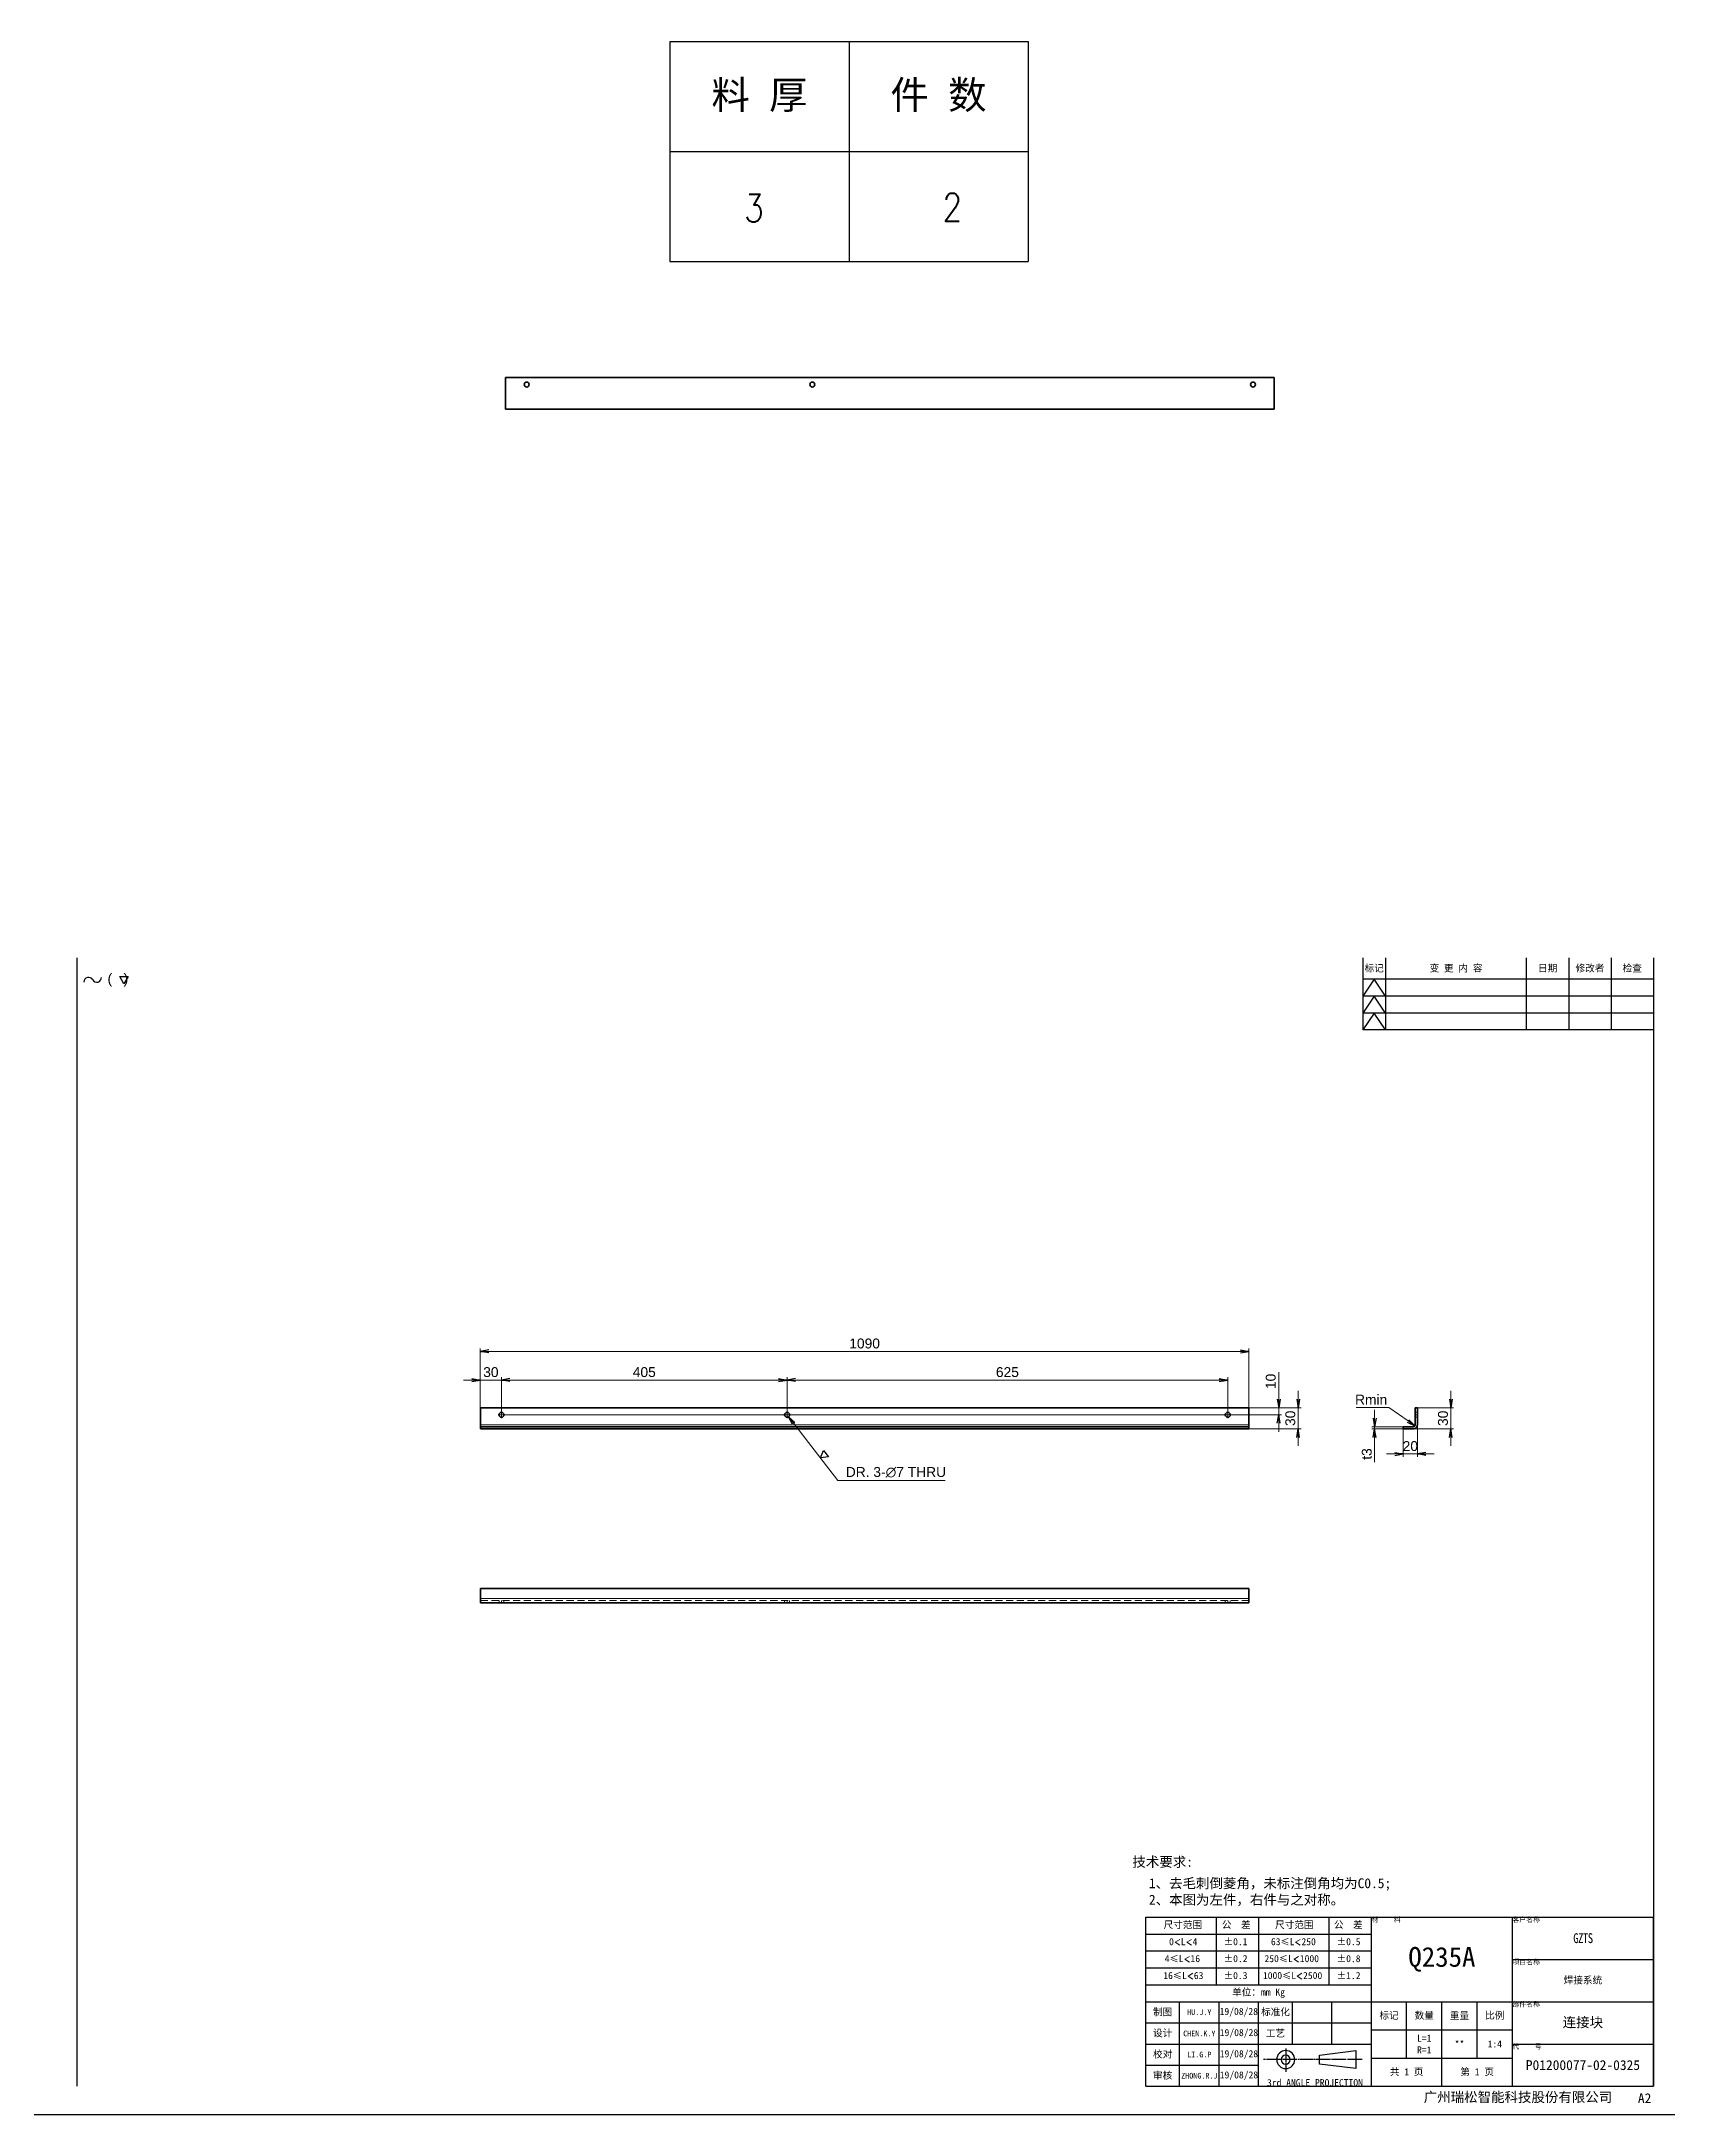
# Model space of a CAD drawing. Header units: millimetres. Extents: x -1727 to 307751, y -105919 to 6637.
# Drawn here: x 34443 to 36749, y 2062 to 5001 of the extents above; entities that cross this region are included whole.
import ezdxf
from ezdxf.enums import TextEntityAlignment as Align

# ---------------------------------------------------------------- set-up
doc = ezdxf.new("R2010")
doc.units = ezdxf.units.MM
doc.linetypes.add('CENTER-HOKUTO', pattern=[23, 20, -1, 1, -1])
doc.linetypes.add('HIDDEN-HOKUTO', pattern=[3.8, 2.5, -1.3])
for name, color, linetype in [('AM_7', 2, 'CENTER-HOKUTO'), ('AM_HID', 1, 'HIDDEN-HOKUTO'), ('AM_VIS', 7, 'Continuous'), ('TITLE_FRAME', 7, 'Continuous'), ('WORD_DIM', 253, 'Continuous')]:
    doc.layers.add(name, color=color, linetype=linetype)
doc.layers.add('SOLID LINE', color=7, linetype='Continuous', lineweight=30)
doc.styles.add('DIM', font='txt.shx', dxfattribs={"width": 0.8, "bigfont": 'bigfont.shx'})
doc.styles.get("Standard").update_dxf_attribs({"font": 'arial.ttf'})
doc.dimstyles.new('STANDARD 1-4', dxfattribs={"dimscale": 4, "dimtxt": 3.5, "dimasz": 3, "dimexe": 1, "dimexo": 0, "dimgap": 1, "dimtad": 3, "dimdsep": 46, "dimtxsty": 'Standard', "dimblk1": 'OPEN', "dimblk2": 'OPEN', "dimsah": 1, "dimcen": 0, "dimclrd": 256, "dimclre": 256, "dimclrt": 3, "dimazin": 2, "dimtfac": 1, "dimtmove": 0, "dimatfit": 3, "dimldrblk": 'OPEN', "dimfxl": 0, "dimtolj": 1, "dimtzin": 0, "dimlwd": 13, "dimlwe": 13, "dimarcsym": 0})
doc.dimstyles.new('STANDARD 1-4$3', dxfattribs={"dimscale": 4, "dimtxt": 3.5, "dimasz": 3, "dimexe": 1, "dimexo": 0, "dimgap": 1, "dimtad": 3, "dimtoh": 1, "dimdsep": 46, "dimtxsty": 'Standard', "dimblk1": 'OPEN', "dimblk2": 'OPEN', "dimsah": 1, "dimcen": 0, "dimclrd": 256, "dimclre": 256, "dimclrt": 3, "dimazin": 2, "dimtfac": 1, "dimtmove": 0, "dimatfit": 3, "dimldrblk": 'OPEN', "dimfxl": 0, "dimtolj": 1, "dimtzin": 0, "dimlwd": 13, "dimlwe": 13, "dimarcsym": 0})
doc.dimstyles.new('STANDARD 1-4$4', dxfattribs={"dimscale": 4, "dimtxt": 3.5, "dimasz": 3, "dimexe": 1, "dimexo": 0, "dimgap": 1, "dimtad": 3, "dimtoh": 1, "dimdsep": 46, "dimtxsty": 'Standard', "dimblk1": 'OPEN', "dimblk2": 'OPEN', "dimsah": 1, "dimcen": 0, "dimclrd": 256, "dimclre": 256, "dimclrt": 3, "dimazin": 2, "dimtfac": 1, "dimtmove": 0, "dimatfit": 3, "dimldrblk": 'OPEN', "dimfxl": 0, "dimtolj": 1, "dimtzin": 0, "dimlwd": 13, "dimlwe": 13, "dimarcsym": 0})

# ---------------------------------------------------------------- blocks, each defined once
blk = doc.blocks.new('_OPEN')
at = {"color": 0}
for p, q in [((-1, 0.17), (0, 0)), ((-1, -0.17), (0, 0)), ((0, 0), (-1, 0))]:
    blk.add_line(p, q, dxfattribs=at)
blk = doc.blocks.new('*D224')
at = {"layer": 'DEFPOINTS', "color": 0, "linetype": 'Continuous', "ltscale": 5, "transparency": 16777216}
for p in [(36155.2, 3143.9), (35065.2, 3064), (36155.2, 3052)]:
    blk.add_point(p, dxfattribs=at)
at = {"layer": 'WORD_DIM', "linetype": 'Continuous', "lineweight": 13, "ltscale": 5, "transparency": 16777216}
for p, q in [((35065.2, 3064), (35065.2, 3147.9)), ((36155.2, 3052), (36155.2, 3147.9)), ((35077.2, 3143.9), (36143.2, 3143.9))]:
    blk.add_line(p, q, dxfattribs=at)
at = {"layer": 'WORD_DIM', "linetype": 'Continuous', "lineweight": 13, "ltscale": 5, "transparency": 16777216, "xscale": 12, "yscale": 12, "zscale": 12, "rotation": 180}
blk.add_blockref('_OPEN', (35065.2, 3143.9), dxfattribs=at)
at = {"layer": 'WORD_DIM', "linetype": 'Continuous', "lineweight": 13, "ltscale": 5, "transparency": 16777216, "xscale": 12, "yscale": 12, "zscale": 12}
blk.add_blockref('_OPEN', (36155.2, 3143.9), dxfattribs=at)
at = {"layer": 'WORD_DIM', "color": 3, "linetype": 'Continuous', "ltscale": 5, "transparency": 16777216, "insert": (35610.2, 3155), "char_height": 14, "attachment_point": 5}
blk.add_mtext('\\A1;1090', dxfattribs=at)
blk = doc.blocks.new('*D225')
at = {"layer": 'DEFPOINTS', "color": 0, "linetype": 'Continuous', "ltscale": 5, "transparency": 16777216}
for p in [(35065.2, 3103.3), (35065.2, 3058.1), (35095.2, 3054)]:
    blk.add_point(p, dxfattribs=at)
at = {"layer": 'WORD_DIM', "linetype": 'Continuous', "lineweight": 13, "ltscale": 5, "transparency": 16777216}
for p, q in [((35053.2, 3103.3), (35041.2, 3103.3)), ((35065.2, 3058.1), (35065.2, 3107.3)), ((35095.2, 3103.3), (35065.2, 3103.3)), ((35095.2, 3054), (35095.2, 3107.3)), ((35107.2, 3103.3), (35119.2, 3103.3))]:
    blk.add_line(p, q, dxfattribs=at)
at = {"layer": 'WORD_DIM', "linetype": 'Continuous', "lineweight": 13, "ltscale": 5, "transparency": 16777216, "xscale": 12, "yscale": 12, "zscale": 12}
blk.add_blockref('_OPEN', (35065.2, 3103.3), dxfattribs=at)
at = {"layer": 'WORD_DIM', "linetype": 'Continuous', "lineweight": 13, "ltscale": 5, "transparency": 16777216, "xscale": 12, "yscale": 12, "zscale": 12, "rotation": 180}
blk.add_blockref('_OPEN', (35095.2, 3103.3), dxfattribs=at)
at = {"layer": 'WORD_DIM', "color": 3, "linetype": 'Continuous', "ltscale": 5, "transparency": 16777216, "insert": (35080.2, 3114.4), "char_height": 14, "attachment_point": 5}
blk.add_mtext('\\A1;30', dxfattribs=at)
blk = doc.blocks.new('*D226')
at = {"layer": 'DEFPOINTS', "color": 0, "linetype": 'Continuous', "ltscale": 5, "transparency": 16777216}
for p in [(35500.2, 3103.3), (35095.2, 3054), (35500.2, 3054)]:
    blk.add_point(p, dxfattribs=at)
at = {"layer": 'WORD_DIM', "linetype": 'Continuous', "lineweight": 13, "ltscale": 5, "transparency": 16777216}
for p, q in [((35095.2, 3054), (35095.2, 3107.3)), ((35107.2, 3103.3), (35488.2, 3103.3)), ((35500.2, 3054), (35500.2, 3107.3))]:
    blk.add_line(p, q, dxfattribs=at)
at = {"layer": 'WORD_DIM', "linetype": 'Continuous', "lineweight": 13, "ltscale": 5, "transparency": 16777216, "xscale": 12, "yscale": 12, "zscale": 12, "rotation": 180}
blk.add_blockref('_OPEN', (35095.2, 3103.3), dxfattribs=at)
at = {"layer": 'WORD_DIM', "linetype": 'Continuous', "lineweight": 13, "ltscale": 5, "transparency": 16777216, "xscale": 12, "yscale": 12, "zscale": 12}
blk.add_blockref('_OPEN', (35500.2, 3103.3), dxfattribs=at)
at = {"layer": 'WORD_DIM', "color": 3, "linetype": 'Continuous', "ltscale": 5, "transparency": 16777216, "insert": (35297.7, 3114.4), "char_height": 14, "attachment_point": 5}
blk.add_mtext('\\A1;405', dxfattribs=at)
blk = doc.blocks.new('*D227')
at = {"layer": 'DEFPOINTS', "color": 0, "linetype": 'Continuous', "ltscale": 5, "transparency": 16777216}
for p in [(36125.2, 3103.3), (35500.2, 3054), (36125.2, 3054)]:
    blk.add_point(p, dxfattribs=at)
at = {"layer": 'WORD_DIM', "linetype": 'Continuous', "lineweight": 13, "ltscale": 5, "transparency": 16777216}
for p, q in [((35500.2, 3054), (35500.2, 3107.3)), ((35512.2, 3103.3), (36113.2, 3103.3)), ((36125.2, 3054), (36125.2, 3107.3))]:
    blk.add_line(p, q, dxfattribs=at)
at = {"layer": 'WORD_DIM', "linetype": 'Continuous', "lineweight": 13, "ltscale": 5, "transparency": 16777216, "xscale": 12, "yscale": 12, "zscale": 12, "rotation": 180}
blk.add_blockref('_OPEN', (35500.2, 3103.3), dxfattribs=at)
at = {"layer": 'WORD_DIM', "linetype": 'Continuous', "lineweight": 13, "ltscale": 5, "transparency": 16777216, "xscale": 12, "yscale": 12, "zscale": 12}
blk.add_blockref('_OPEN', (36125.2, 3103.3), dxfattribs=at)
at = {"layer": 'WORD_DIM', "color": 3, "linetype": 'Continuous', "ltscale": 5, "transparency": 16777216, "insert": (35812.7, 3114.4), "char_height": 14, "attachment_point": 5}
blk.add_mtext('\\A1;625', dxfattribs=at)
blk = doc.blocks.new('*D228')
at = {"layer": 'DEFPOINTS', "color": 0, "linetype": 'Continuous', "ltscale": 5, "transparency": 16777216}
for p in [(36155.2, 3064), (36225.1, 3064), (36155.2, 3034)]:
    blk.add_point(p, dxfattribs=at)
at = {"layer": 'WORD_DIM', "linetype": 'Continuous', "lineweight": 13, "ltscale": 5, "transparency": 16777216}
for p, q in [((36225.1, 3076), (36225.1, 3088)), ((36155.2, 3064), (36229.1, 3064)), ((36225.1, 3034), (36225.1, 3064)), ((36155.2, 3034), (36229.1, 3034)), ((36225.1, 3022), (36225.1, 3010))]:
    blk.add_line(p, q, dxfattribs=at)
at = {"layer": 'WORD_DIM', "linetype": 'Continuous', "lineweight": 13, "ltscale": 5, "transparency": 16777216, "xscale": 12, "yscale": 12, "zscale": 12}
for p, rotation in [((36225.1, 3064), 270), ((36225.1, 3034), 90)]:
    blk.add_blockref('_OPEN', p, dxfattribs=dict(at, rotation=rotation))
at = {"layer": 'WORD_DIM', "color": 3, "linetype": 'Continuous', "ltscale": 5, "transparency": 16777216, "insert": (36213.9, 3049), "char_height": 14, "attachment_point": 5, "rotation": 90}
blk.add_mtext('\\A1;30', dxfattribs=at)
blk = doc.blocks.new('*D229')
at = {"layer": 'DEFPOINTS', "color": 0, "linetype": 'Continuous', "ltscale": 5, "transparency": 16777216}
for p in [(36155.2, 3064), (36197.4, 3064), (35095.2, 3054)]:
    blk.add_point(p, dxfattribs=at)
at = {"layer": 'WORD_DIM', "linetype": 'Continuous', "lineweight": 13, "ltscale": 5, "transparency": 16777216}
for p, q in [((36197.4, 3076), (36197.4, 3114.6)), ((36155.2, 3064), (36201.4, 3064)), ((36197.4, 3054), (36197.4, 3064)), ((35095.2, 3054), (36201.4, 3054)), ((36197.4, 3042), (36197.4, 3030))]:
    blk.add_line(p, q, dxfattribs=at)
at = {"layer": 'WORD_DIM', "linetype": 'Continuous', "lineweight": 13, "ltscale": 5, "transparency": 16777216, "xscale": 12, "yscale": 12, "zscale": 12}
for p, rotation in [((36197.4, 3064), 270), ((36197.4, 3054), 90)]:
    blk.add_blockref('_OPEN', p, dxfattribs=dict(at, rotation=rotation))
at = {"layer": 'WORD_DIM', "color": 3, "linetype": 'Continuous', "ltscale": 5, "transparency": 16777216, "insert": (36186.2, 3101.3), "char_height": 14, "attachment_point": 5, "rotation": 90}
blk.add_mtext('\\A1;10', dxfattribs=at)
blk = doc.blocks.new('*D230')
at = {"layer": 'DEFPOINTS', "color": 0, "linetype": 'Continuous', "ltscale": 5, "transparency": 16777216}
for p in [(36374.1, 3034), (36394.1, 3043.2), (36394.1, 2998.4)]:
    blk.add_point(p, dxfattribs=at)
at = {"layer": 'WORD_DIM', "linetype": 'Continuous', "lineweight": 13, "ltscale": 5, "transparency": 16777216}
for p, q in [((36374.1, 3034), (36374.1, 2994.4)), ((36394.1, 3043.2), (36394.1, 2994.4)), ((36362.1, 2998.4), (36350.1, 2998.4)), ((36374.1, 2998.4), (36394.1, 2998.4)), ((36406.1, 2998.4), (36418.1, 2998.4))]:
    blk.add_line(p, q, dxfattribs=at)
at = {"layer": 'WORD_DIM', "linetype": 'Continuous', "lineweight": 13, "ltscale": 5, "transparency": 16777216, "xscale": 12, "yscale": 12, "zscale": 12}
blk.add_blockref('_OPEN', (36374.1, 2998.4), dxfattribs=at)
at = {"layer": 'WORD_DIM', "linetype": 'Continuous', "lineweight": 13, "ltscale": 5, "transparency": 16777216, "xscale": 12, "yscale": 12, "zscale": 12, "rotation": 180}
blk.add_blockref('_OPEN', (36394.1, 2998.4), dxfattribs=at)
at = {"layer": 'WORD_DIM', "color": 3, "linetype": 'Continuous', "ltscale": 5, "transparency": 16777216, "insert": (36384.1, 3009.5), "char_height": 14, "attachment_point": 5}
blk.add_mtext('\\A1;20', dxfattribs=at)
blk = doc.blocks.new('*D231')
at = {"layer": 'DEFPOINTS', "color": 0, "linetype": 'Continuous', "ltscale": 5, "transparency": 16777216}
for p in [(36394.1, 3064), (36441.5, 3064), (36385, 3034)]:
    blk.add_point(p, dxfattribs=at)
at = {"layer": 'WORD_DIM', "linetype": 'Continuous', "lineweight": 13, "ltscale": 5, "transparency": 16777216}
for p, q in [((36441.5, 3076), (36441.5, 3088)), ((36394.1, 3064), (36445.5, 3064)), ((36441.5, 3034), (36441.5, 3064)), ((36385, 3034), (36445.5, 3034)), ((36441.5, 3022), (36441.5, 3010))]:
    blk.add_line(p, q, dxfattribs=at)
at = {"layer": 'WORD_DIM', "linetype": 'Continuous', "lineweight": 13, "ltscale": 5, "transparency": 16777216, "xscale": 12, "yscale": 12, "zscale": 12}
for p, rotation in [((36441.5, 3064), 270), ((36441.5, 3034), 90)]:
    blk.add_blockref('_OPEN', p, dxfattribs=dict(at, rotation=rotation))
at = {"layer": 'WORD_DIM', "color": 3, "linetype": 'Continuous', "ltscale": 5, "transparency": 16777216, "insert": (36430.4, 3049), "char_height": 14, "attachment_point": 5, "rotation": 90}
blk.add_mtext('\\A1;30', dxfattribs=at)
blk = doc.blocks.new('*D232')
at = {"layer": 'DEFPOINTS', "color": 0, "linetype": 'Continuous', "ltscale": 5, "transparency": 16777216}
for p in [(36388.1, 3040), (36390.6, 3038.2)]:
    blk.add_point(p, dxfattribs=at)
at = {"layer": 'WORD_DIM', "linetype": 'ByBlock', "lineweight": 13, "ltscale": 5, "transparency": 16777216}
for p, q in [((36307.1, 3064.5), (36353.8, 3064.5)), ((36353.8, 3064.5), (36380.8, 3045.2))]:
    blk.add_line(p, q, dxfattribs=at)
at = {"layer": 'WORD_DIM', "linetype": 'Continuous', "lineweight": 13, "ltscale": 5, "transparency": 16777216, "xscale": 12, "yscale": 12, "zscale": 12, "rotation": 324.44030565192}
blk.add_blockref('_OPEN', (36390.6, 3038.2), dxfattribs=at)
at = {"layer": 'WORD_DIM', "color": 3, "linetype": 'Continuous', "ltscale": 5, "transparency": 16777216, "insert": (36328.5, 3075.5), "char_height": 14, "attachment_point": 5}
blk.add_mtext('\\A1;Rmin', dxfattribs=at)
blk = doc.blocks.new('*D233')
at = {"layer": 'DEFPOINTS', "color": 0, "linetype": 'Continuous', "ltscale": 5, "transparency": 16777216}
for p in [(36333.5, 3034), (36374.1, 3037), (36374.1, 3034)]:
    blk.add_point(p, dxfattribs=at)
at = {"layer": 'WORD_DIM', "linetype": 'Continuous', "lineweight": 13, "ltscale": 5, "transparency": 16777216}
for p, q in [((36333.5, 3049), (36333.5, 3061)), ((36374.1, 3037), (36329.5, 3037)), ((36374.1, 3034), (36329.5, 3034)), ((36333.5, 3037), (36333.5, 3034)), ((36333.5, 3022), (36333.5, 2986.9))]:
    blk.add_line(p, q, dxfattribs=at)
at = {"layer": 'WORD_DIM', "linetype": 'Continuous', "lineweight": 13, "ltscale": 5, "transparency": 16777216, "xscale": 12, "yscale": 12, "zscale": 12}
for p, rotation in [((36333.5, 3037), 270), ((36333.5, 3034), 90)]:
    blk.add_blockref('_OPEN', p, dxfattribs=dict(at, rotation=rotation))
at = {"layer": 'WORD_DIM', "color": 3, "linetype": 'Continuous', "ltscale": 5, "transparency": 16777216, "insert": (36322.4, 2998.4), "char_height": 14, "attachment_point": 5, "rotation": 90}
blk.add_mtext('\\A1;t3', dxfattribs=at)
blk = doc.blocks.new('shiage0')
at = {"layer": 'WORD_DIM', "color": 3, "linetype": 'Continuous'}
for centre, start, end in [((1.69, 0), 30, 180), ((4.61, 1.69), 210, 0)]:
    blk.add_arc(centre, 1.69, start, end, dxfattribs=at)
blk = doc.blocks.new('12')
at = {"layer": 'TITLE_FRAME', "color": 3, "linetype": 'Continuous'}
blk.add_lwpolyline([(20.46, 3.03), (19.01, 5.53), (21.9, 5.53)], close=True, dxfattribs=at)
blk.add_blockref('shiage0', (6.23, 3.56), dxfattribs=at)
blk.add_text('(   )', height=3.5, dxfattribs=at).set_placement((14.64, 3.08))
blk = doc.blocks.new('*D195')
at = {"layer": 'DEFPOINTS', "color": 0, "linetype": 'Continuous', "ltscale": 5, "transparency": 16777216}
for p in [(35498.1, 3056.7), (35502.4, 3051.2)]:
    blk.add_point(p, dxfattribs=at)
at = {"layer": 'WORD_DIM', "linetype": 'Continuous', "lineweight": 13, "ltscale": 5, "transparency": 16777216}
for p, q in [((35572.2, 2960.9), (35509.7, 3041.7)), ((35724.2, 2960.9), (35572.2, 2960.9))]:
    blk.add_line(p, q, dxfattribs=at)
at = {"layer": 'WORD_DIM', "linetype": 'Continuous', "lineweight": 13, "ltscale": 5, "transparency": 16777216, "xscale": 12, "yscale": 12, "zscale": 12, "rotation": 127.6838237179261}
blk.add_blockref('_OPEN', (35502.4, 3051.2), dxfattribs=at)
at = {"layer": 'WORD_DIM', "color": 3, "linetype": 'Continuous', "ltscale": 5, "transparency": 16777216, "insert": (35654.6, 2972.4), "char_height": 14, "attachment_point": 5}
blk.add_mtext('\\A1;DR. 3-∅7 THRU', dxfattribs=at)
blk = doc.blocks.new('shiage1')
at = {"layer": 'WORD_DIM', "color": 3, "linetype": 'Continuous'}
for p, q in [((0, 0), (-1.44, 2.5)), ((-1.44, 2.5), (1.44, 2.5)), ((1.44, 2.5), (0, 0))]:
    blk.add_line(p, q, dxfattribs=at)
blk = doc.blocks.new('*T16')
at = {"color": 0, "linetype": 'ByBlock', "lineweight": -2, "transparency": 16777216}
for p, q in [((0, 0), (127, 0)), ((0, 0), (0, -78)), ((63.5, 0), (63.5, -78)), ((127, 0), (127, -78)), ((0, -39), (127, -39)), ((0, -78), (127, -78))]:
    blk.add_line(p, q, dxfattribs=at)
at = {"color": 0, "transparency": 16777216, "char_height": 10, "width": 60.5, "attachment_point": 5}
for s, insert in [('{\\fSimSun|b0|i0|c134|p2;料 厚}', (31.75, -19.5)), ('{\\fSimSun|b0|i0|c134|p2;件 数}', (95.25, -19.5))]:
    blk.add_mtext(s, dxfattribs=dict(at, insert=insert))
blk = doc.blocks.new('拆图参数')
blk.add_blockref('*T16', (-63.5, 78))
at = {"style": 'DIM', "width": 0.8}
blk.add_attdef('6', text='', height=10, dxfattribs=at).set_placement((-37.13, 18.91), align=Align.MIDDLE_LEFT)
blk.add_attdef('1', text='', height=10, dxfattribs=at).set_placement((36.65, 19.27), align=Align.MIDDLE_CENTER)

msp = doc.modelspace()

# ---------------------------------------------------------------- linework, layer by layer
msp.add_line((948.78877, 2061.71112), (37575.47155, 2061.71112))
at = {"layer": 'AM_7', "lineweight": 13, "ltscale": 4}
for p, q in [((35095.24174, 3058.5106), (35095.24174, 3049.4105)), ((35500.24174, 3058.5106), (35500.24174, 3049.4105)), ((36125.24174, 3058.5106), (36125.24174, 3049.4105)), ((35099.79154, 3053.9603), (35090.69194, 3053.9603)), ((35504.79154, 3053.9603), (35495.69194, 3053.9603)), ((36129.79154, 3053.9603), (36120.69194, 3053.9603)), ((36394.41692, 3053.9603), (36390.81633, 3053.9603)), ((35095.24174, 2787.22476), (35095.24174, 2790.82474)), ((35500.24174, 2787.22476), (35500.24174, 2790.82474)), ((36125.24174, 2787.22476), (36125.24174, 2790.82474))]:
    msp.add_line(p, q, dxfattribs=at)
at = {"layer": 'AM_7', "color": 2, "linetype": 'CENTER-HOKUTO'}
for p, q in [((36207.38987, 2155.38456), (36207.38987, 2122.30936)), ((36315.81227, 2139.64056), (36175.78027, 2139.64056))]:
    msp.add_line(p, q, dxfattribs=at)
at = {"layer": 'AM_HID', "lineweight": 13, "ltscale": 4}
for p, q in [((36394.11712, 3057.4603), (36391.11712, 3057.4603)), ((36394.11712, 3057.4603), (36391.11712, 3057.4603)), ((36394.11712, 3057.4603), (36391.11712, 3057.4603)), ((36155.24174, 3039.9603), (35065.24174, 3039.9603)), ((36394.11712, 3050.4603), (36391.11712, 3050.4603)), ((36394.11712, 3050.4603), (36391.11712, 3050.4603)), ((36394.11712, 3050.4603), (36391.11712, 3050.4603)), ((36155.24174, 2793.52469), (35065.24174, 2793.52469)), ((36155.24174, 2790.52469), (35065.24174, 2790.52469)), ((35091.74174, 2787.52469), (35091.74174, 2790.52469)), ((35098.74174, 2787.52469), (35098.74174, 2790.52469)), ((35496.74174, 2787.52469), (35496.74174, 2790.52469)), ((35503.74174, 2787.52469), (35503.74174, 2790.52469)), ((36121.74174, 2787.52469), (36121.74174, 2790.52469)), ((36128.74174, 2787.52469), (36128.74174, 2790.52469))]:
    msp.add_line(p, q, dxfattribs=at)
at = {"layer": 'AM_VIS', "color": 7, "lineweight": 35, "ltscale": 4}
for p, q in [((36191.02469, 4524.87122), (35101.02469, 4524.87122)), ((35101.02469, 4479.87122), (35101.02469, 4524.87122)), ((36191.02469, 4479.87122), (36191.02469, 4524.87122)), ((36191.02469, 4479.87122), (35101.02469, 4479.87122)), ((36155.24174, 3063.9603), (35065.24174, 3063.9603)), ((35065.24174, 3039.9603), (35065.24174, 3063.9603)), ((36155.24174, 3039.9603), (36155.24174, 3063.9603)), ((36394.11712, 3063.9603), (36391.11712, 3063.9603)), ((36391.11712, 3039.9603), (36391.11712, 3063.9603)), ((36394.11712, 3039.9603), (36394.11712, 3063.9603)), ((35065.24174, 3036.9603), (35065.24174, 3039.9603)), ((36155.24174, 3036.9603), (35065.24174, 3036.9603)), ((35065.24174, 3036.9603), (35065.24174, 3033.9603)), ((36155.24174, 3033.9603), (35065.24174, 3033.9603)), ((36155.24174, 3036.9603), (36155.24174, 3039.9603)), ((36155.24174, 3036.9603), (36155.24174, 3033.9603)), ((36374.11712, 3036.9603), (36388.11712, 3036.9603)), ((36374.11712, 3036.9603), (36374.11712, 3033.9603)), ((36374.11712, 3033.9603), (36388.11712, 3033.9603)), ((36155.24174, 2807.52469), (35065.24174, 2807.52469)), ((35065.24174, 2807.52469), (35065.24174, 2793.52469)), ((35065.24174, 2787.52469), (35065.24174, 2793.52469)), ((36155.24174, 2807.52469), (36155.24174, 2793.52469)), ((36155.24174, 2787.52469), (36155.24174, 2793.52469)), ((36155.24174, 2787.52469), (35065.24174, 2787.52469))]:
    msp.add_line(p, q, dxfattribs=at)
at = {"layer": 'AM_VIS', "linetype": 'Continuous'}
for p, q in [((34492.85193, 3701.71089), (34492.85193, 2101.71089)), ((36728.85193, 3701.71089), (36728.85193, 2101.71089))]:
    msp.add_line(p, q, dxfattribs=at)
at = {"layer": 'AM_VIS', "color": 7, "lineweight": 13, "ltscale": 4}
for p, q in [((36155.24174, 3039.9603), (35065.24174, 3039.9603)), ((36155.24174, 2793.52469), (35065.24174, 2793.52469))]:
    msp.add_line(p, q, dxfattribs=at)
at = {"layer": 'AM_VIS', "color": 7, "lineweight": 35, "ltscale": 4}
for centre in [(35131.02469, 4514.87122), (35536.02469, 4514.87122), (36161.02469, 4514.87122), (35095.24174, 3053.9603), (35500.24174, 3053.9603), (36125.24174, 3053.9603)]:
    msp.add_circle(centre, 3.5, dxfattribs=at)
for radius in [6, 3]:
    msp.add_arc((36388.11712, 3039.9603), radius, 269.9999975, 0, dxfattribs=at)
at = {"layer": 'TITLE_FRAME', "linetype": 'Continuous'}
for p, q in [((36316.85193, 3701.71089), (36316.85193, 3599.71089)), ((36348.85193, 3701.71089), (36348.85193, 3599.71089)), ((36548.85193, 3599.71089), (36548.85193, 3701.71089)), ((36608.85193, 3701.71089), (36608.85193, 3599.71089)), ((36668.85193, 3701.71089), (36668.85193, 3599.71089)), ((36728.85193, 3671.71089), (36316.85193, 3671.71089)), ((36332.85193, 3671.71089), (36316.85193, 3647.71089)), ((36728.85193, 3647.71089), (36316.85193, 3647.71089)), ((36332.85193, 3647.71089), (36316.85193, 3623.71089)), ((36348.85193, 3647.71089), (36332.85193, 3671.71089)), ((36348.85193, 3623.71089), (36332.85193, 3647.71089)), ((36728.85193, 3623.71089), (36316.85193, 3623.71089)), ((36332.85193, 3623.71089), (36316.85193, 3599.71089)), ((36348.85193, 3599.71089), (36332.85193, 3623.71089)), ((36728.85193, 3599.71089), (36316.85193, 3599.71089)), ((36008.85193, 2341.71089), (36728.85193, 2341.71089)), ((36008.85193, 2101.71089), (36008.85193, 2341.71089)), ((36108.85193, 2341.71089), (36108.85193, 2245.71089)), ((36168.85193, 2341.71089), (36168.85193, 2245.71089)), ((36268.85193, 2245.71089), (36268.85193, 2341.71089)), ((36328.85193, 2101.71089), (36328.85193, 2341.71089)), ((36528.85193, 2101.71089), (36528.85193, 2341.71089)), ((36728.85193, 2101.71089), (36728.85193, 2341.71089)), ((36008.85193, 2317.71089), (36328.85193, 2317.71089)), ((36008.85193, 2293.71089), (36328.85193, 2293.71089)), ((36008.85193, 2269.71089), (36328.85193, 2269.71089)), ((36528.85193, 2281.71089), (36728.85193, 2281.71089)), ((36008.85193, 2245.71089), (36328.85193, 2245.71089)), ((36008.85193, 2221.71089), (36728.85193, 2221.71089)), ((36056.85193, 2101.71089), (36056.85193, 2221.71089)), ((36112.85193, 2101.71089), (36112.85193, 2221.71089)), ((36168.85193, 2101.71089), (36168.85193, 2221.71089)), ((36216.85193, 2161.71089), (36216.85193, 2221.71089)), ((36272.85193, 2161.71089), (36272.85193, 2221.71089)), ((36378.85193, 2141.71089), (36378.85193, 2221.71089)), ((36428.85193, 2101.71089), (36428.85193, 2221.71089)), ((36478.85193, 2141.71089), (36478.85193, 2221.71089)), ((36008.85193, 2191.71089), (36328.85193, 2191.71089)), ((36328.85193, 2181.71089), (36528.85193, 2181.71089)), ((36008.85193, 2161.71089), (36328.85193, 2161.71089)), ((36528.85193, 2161.71089), (36728.85193, 2161.71089)), ((36008.85193, 2131.71089), (36168.85193, 2131.71089)), ((36328.85193, 2141.71089), (36528.85193, 2141.71089)), ((36008.85193, 2101.71089), (36728.85193, 2101.71089)), ((36008.85193, 2101.71089), (36728.85193, 2101.71089))]:
    msp.add_line(p, q, dxfattribs=at)
at = {"layer": 'TITLE_FRAME', "color": 3, "linetype": 'Continuous'}
for p, q in [((36255.38987, 2146.04056), (36306.58987, 2152.44056)), ((36255.38987, 2133.24056), (36255.38987, 2146.04056)), ((36306.58987, 2152.44056), (36306.58987, 2126.84056)), ((36306.58987, 2126.84056), (36255.38987, 2133.24056))]:
    msp.add_line(p, q, dxfattribs=at)
for radius in [12.8, 6.4]:
    msp.add_arc((36207.38987, 2139.64056), radius, 0, 359.98938268, dxfattribs=at)

# ---------------------------------------------------------------- block references
at = {"xscale": 4, "yscale": 4, "zscale": 4}
msp.add_blockref('拆图参数', (35588.05314, 4689.37387), dxfattribs=at).add_auto_attribs({'1': '2', '6': '3'})
at = {"layer": 'WORD_DIM', "color": 4, "linetype": 'Continuous', "ltscale": 5, "xscale": 4, "yscale": 4, "zscale": 4}
msp.add_blockref('12', (34478.00667, 3653.17226), dxfattribs=at)
at = {"layer": 'WORD_DIM', "color": 3, "linetype": 'Continuous', "ltscale": 5, "xscale": 3.999999999998532, "yscale": 4, "zscale": 4, "rotation": 307.6838237177008}
msp.add_blockref('shiage1', (35547.44105, 2992.85588), dxfattribs=at)

# ---------------------------------------------------------------- texts
at = {"layer": 'SOLID LINE', "ltscale": 0.5}
for s, insert, char_height, width, attachment_point in [('\\pt60;{\\fSimHei|b0|i0|c134|p2;\\C3;标记}', (36332.85193, 3686.71089), 10, 32, 5), ('\\pt60;{\\fSimHei|b0|i0|c134|p2;\\C3;变 更 内 容}', (36448.85193, 3686.71089), 10, 200, 5), ('\\pt60;{\\fSimHei|b0|i0|c134|p2;\\C3;日期}', (36578.85193, 3686.71089), 10, 60, 5), ('\\pt60;{\\fSimHei|b0|i0|c134|p2;\\C3;修改者}', (36638.85193, 3686.71089), 10, 60, 5), ('\\pt60;{\\fSimHei|b0|i0|c134|p2;\\C3;检查}', (36698.85193, 3686.71089), 10, 60, 5), ('\\pt84;{\\fSimHei|b0|i0|c134|p2;\\C3;技术要求:}', (35989.98025, 2427.012), 14, 120.242104, 1), ('\\pt84;{\\fSimHei|b0|i0|c134|p2;\\C3;\\P1、去毛刺倒菱角，未标注倒角均为C0.5;\\P2、本图为左件，右件与之对称。}', (36013.37754, 2420.04716), 14, 446.3637409, 1), ('\\pt60;{\\fSimHei|b0|i0|c134|p2;\\C3;尺寸范围}', (36034.13178, 2335.82664), 10, 181.2060754, 1), ('\\pt60;{\\fSimHei|b0|i0|c134|p2;\\C3;公  差}', (36116.74675, 2335.82664), 10, 181.2060754, 1), ('\\pt60;{\\fSimHei|b0|i0|c134|p2;\\C3;尺寸范围}', (36192.32159, 2335.82664), 10, 181.2060754, 1), ('\\pt60;{\\fSimHei|b0|i0|c134|p2;\\C3;公  差}', (36275.67618, 2335.82664), 10, 181.2060754, 1), ('{\\fSimHei|b0|i0|c134|p2;\\C3;材    料}', (36328.85193, 2341.71089), 7, 200, 1), ('\\pt42;{\\fSimHei|b0|i0|c134|p2;\\C3;客户名称}', (36528.85193, 2341.71089), 7, 200, 1), ('\\pt60;{\\fSimHei|b0|i0|c134|p2;\\C3;0\\Fromans,bigfont|c134;\\H0.9583x;<\\fSimHei|b0|i0|c134|p2;\\H1.044x;L\\Fromans,bigfont|c134;\\H0.9583x;<\\fSimHei|b0|i0|c134|p2;\\H1.044x;4}', (36041.97406, 2311.82664), 10, 181.2060754, 1), ('\\pt60;{\\fSimHei|b0|i0|c134|p2;\\C3;%%P0.1}', (36119.1813, 2311.82664), 10, 181.2060754, 1), ('\\pt60;{\\fSimHei|b0|i0|c134|p2;\\C3;63\\H0.9583x;≤\\H1.044x;L\\Fromans,bigfont|c134;\\H0.9579x;<\\fSimHei|b0|i0|c134|p2;\\H1.044x;250}', (36186.38666, 2311.82664), 10, 181.2060754, 1), ('\\pt60;{\\fSimHei|b0|i0|c134|p2;\\C3;%%P0.5}', (36279.4626, 2311.82664), 10, 181.2060754, 1), ('\\pt168;{\\fSimHei|b0|i0|c134|p2;\\C3;Q235A}', (36428.85193, 2281.71089), 28, 200, 5), ('{\\fSimHei|b0|i0|c134|p2;\\W0.8;\\T0.9;\\C3;GZTS}', (36628.85193, 2311.71089), 14, 200, 5), ('\\pt60;{\\fSimHei|b0|i0|c134|p2;\\C3;16\\H0.9583x;≤\\H1.044x;L\\Fromans,bigfont|c134;\\H0.9579x;<\\fSimHei|b0|i0|c134|p2;\\H1.044x;63}', (36033.7778, 2263.82664), 10, 181.2060754, 1), ('\\pt60;{\\fSimHei|b0|i0|c134|p2;\\C3;4\\H0.9583x;≤\\H1.043x;L\\Fromans,bigfont|c134;\\H0.9588x;<\\fSimHei|b0|i0|c134|p2;\\H1.043x;16}', (36035.83799, 2287.82664), 10, 181.2060754, 1), ('\\pt60;{\\fSimHei|b0|i0|c134|p2;\\C3;%%P0.2}', (36119.1813, 2287.82664), 10, 181.2060754, 1), ('\\pt60;{\\fSimHei|b0|i0|c134|p2;\\C3;%%P0.3}', (36119.1813, 2263.82664), 10, 181.2060754, 1), ('\\pt60;{\\fSimHei|b0|i0|c134|p2;\\C3;250\\H0.9583x;≤\\H1.044x;L\\Fromans,bigfont|c134;\\H0.9579x;<\\fSimHei|b0|i0|c134|p2;\\H1.044x;1000}', (36177.2561, 2287.82664), 10, 181.2060754, 1), ('\\pt60;{\\fSimHei|b0|i0|c134|p2;\\C3;%%P0.8}', (36279.4626, 2287.82664), 10, 181.2060754, 1), ('\\pt60;{\\fSimHei|b0|i0|c134|p2;\\C3;%%P1.2}', (36279.4626, 2263.82664), 10, 181.2060754, 1), ('\\pt42;{\\fSimHei|b0|i0|c134|p2;\\C3;项目名称}', (36528.85193, 2281.71089), 7, 200, 1), ('\\pt60;{\\fSimHei|b0|i0|c134|p2;\\C3;单位：mm Kg}', (36168.85193, 2233.71089), 10, 320, 5), ('{\\fSimHei|b0|i0|c134|p2;\\C3;焊接系统}', (36628.85193, 2251.71089), 10, 200, 5), ('\\pt60;{\\fSimHei|b0|i0|c134|p2;\\C3;制图}', (36032.85193, 2206.71089), 10, 48, 5), ('\\pt288;{\\fSimHei|b0|i0|c134|p2;\\H0.8x;\\C3;HU.J.Y}', (36084.85193, 2206.71089), 10, 56, 5), ('\\pt60;{\\fSimHei|b0|i0|c134|p2;\\C3;19/08/28}', (36140.85193, 2206.71089), 10, 56, 5), ('\\pt60;{\\fSimHei|b0|i0|c134|p2;\\C3;标准化}', (36192.85193, 2206.71089), 10, 48, 5), ('\\pt60;{\\fSimHei|b0|i0|c134|p2;\\C3;标记}', (36353.85193, 2201.71089), 10, 50, 5), ('\\pt60;{\\fSimHei|b0|i0|c134|p2;\\C3;数量}', (36403.85193, 2201.71089), 10, 50, 5), ('\\pt60;{\\fSimHei|b0|i0|c134|p2;\\C3;重量}', (36453.85193, 2201.71089), 10, 50, 5), ('\\pt60;{\\fSimHei|b0|i0|c134|p2;\\C3;比例}', (36503.85193, 2201.71089), 10, 50, 5), ('\\pt42;{\\fSimHei|b0|i0|c134|p2;\\C3;部件名称}', (36528.85193, 2221.71089), 7, 200, 1), ('\\pt60;{\\fSimHei|b0|i0|c134|p2;\\C3;设计}', (36032.85193, 2176.71089), 10, 48, 5), ('\\pt576;{\\fSimHei|b0|i0|c134|p2;\\H0.8x;\\C3;CHEN.K.Y}', (36084.85193, 2176.71089), 10, 56, 5), ('\\pt60;{\\fSimHei|b0|i0|c134|p2;\\C3;19/08/28}', (36141.05447, 2176.71089), 10, 55.5949143, 5), ('\\pt60;{\\fSimHei|b0|i0|c134|p2;\\C3;工艺}', (36192.85193, 2176.71089), 10, 48, 5), ('{\\fSimHei|b0|i0|c134|p2;\\C3;连接块}', (36628.85193, 2191.71089), 14, 200, 5), ('\\pt60;{\\fSimHei|b0|i0|c134|p2;\\C3;校对}', (36032.85193, 2146.71089), 10, 48, 5), ('\\pt288;{\\fSimHei|b0|i0|c134|p2;\\H0.8x;\\C3;LI.G.P}', (36084.85193, 2146.71089), 10, 56, 5), ('\\pt60;{\\fSimHei|b0|i0|c134|p2;\\C3;19/08/28}', (36141.05447, 2146.71089), 10, 55.5949143, 5), ('\\pt15;{\\fSimHei|b0|i0|c134|p2;\\C3;L=1\\PR=1}', (36403.85193, 2161.71089), 10, 50, 5), ('\\pt60;{\\fSimHei|b0|i0|c134|p2;\\C3;**}', (36453.85193, 2161.71089), 10, 50, 5), ('\\pt60;{\\fSimHei|b0|i0|c134|p2;\\C3;1:4}', (36503.85193, 2161.71089), 10, 50, 5), ('\\pt42;{\\fSimHei|b0|i0|c134|p2;\\C3;代    号}', (36528.85193, 2161.71089), 7, 200, 1), ('\\pt60;{\\fSimHei|b0|i0|c134|p2;\\C3;审核}', (36032.85193, 2116.71089), 10, 48, 5), ('\\pt288;{\\fSimHei|b0|i0|c134|p2;\\H0.8x;\\C3;ZHONG.R.J}', (36084.85193, 2116.71089), 10, 56, 5), ('\\pt60;{\\fSimHei|b0|i0|c134|p2;\\C3;19/08/28}', (36141.05447, 2116.71089), 10, 55.5949143, 5), ('\\pt60;{\\fSimHei|b0|i0|c134|p2;\\C3;共 1 页}', (36378.85193, 2121.71089), 10, 100, 5), ('\\pt60;{\\fSimHei|b0|i0|c134|p2;\\C3;第 1 页}', (36478.85193, 2121.71089), 10, 100, 5), ('{\\fSimHei|b0|i0|c134|p2;\\C3;P01200077-02-0325}', (36628.85193, 2131.71089), 14, 200, 5), ('{\\fSimHei|b0|i0|c134|p2;\\C3;3rd ANGLE PROJECTION}', (36248.85193, 2101.71089), 10, 160, 8), ('\\pt60;{\\fSimHei|b0|i0|c134|p2;\\C3;广州瑞松智能科技股份有限公司}', (36403.10138, 2093.48773), 14, 314.2472326, 1), ('\\pt84;{\\fSimHei|b0|i0|c134|p2;\\C3;A2}', (36706.80741, 2091.87915), 14, 314.2472326, 1)]:
    msp.add_mtext(s, dxfattribs=dict(at, insert=insert, char_height=char_height, width=width, attachment_point=attachment_point))
at = {"layer": 'SOLID LINE', "ltscale": 0.5, "insert": (36175.0613, 2263.82664), "char_height": 10, "width": 181.2060754, "attachment_point": 1, "line_spacing_factor": 0.72}
msp.add_mtext('\\pt60;{\\fSimHei|b0|i0|c134|p2;\\C3;1000\\H0.9583x;≤\\H1.044x;L\\Fromans,bigfont|c134;\\H0.9579x;<\\fSimHei|b0|i0|c134|p2;\\H1.044x;2500}', dxfattribs=at)

# ---------------------------------------------------------------- dimensions: what is measured, and where the dimension line sits
at = {"layer": 'WORD_DIM', "linetype": 'Continuous', "ltscale": 5}
for base, p1, p2, picture, middle in [((36155.24174, 3143.88463), (35065.24174, 3063.9603), (36155.24174, 3051.9603), '*D224', (35610.24174, 3155.03265)), ((35500.24174, 3103.29632), (35095.24174, 3053.9603), (35500.24174, 3053.96055), '*D226', (35297.74174, 3114.44434)), ((36125.24174, 3103.29632), (35500.24174, 3053.9603), (36125.24174, 3053.9603), '*D227', (35812.74174, 3114.44434))]:
    dim = msp.add_linear_dim(base=base, p1=p1, p2=p2, dimstyle='STANDARD 1-4', dxfattribs=at)
    dim.commit()
    dim.dimension.update_dxf_attribs({"geometry": picture, "text_midpoint": middle})
for base, p1, p2, picture, middle in [((35065.24174, 3103.29632), (35095.24174, 3053.96055), (35065.24174, 3058.11579), '*D225', (35080.24174, 3103.29632)), ((36394.11712, 2998.38402), (36374.11712, 3033.9603), (36394.11712, 3043.23518), '*D230', (36384.11712, 2998.38402))]:
    dim = msp.add_linear_dim(base=base, p1=p1, p2=p2, dimstyle='STANDARD 1-4', dxfattribs=at)
    dim.commit()
    dim.dimension.update_dxf_attribs({"geometry": picture, "text_midpoint": middle, "dimtype": 160})
for base, p1, picture, middle in [((36197.36594, 3063.9603), (35095.24174, 3053.9603), '*D229', (36186.21792, 3101.30478)), ((36225.05388, 3063.9603), (36155.24174, 3033.9603), '*D228', (36213.90108, 3048.9603))]:
    dim = msp.add_linear_dim(base=base, p1=p1, p2=(36155.24174, 3063.9603), angle=90, dimstyle='STANDARD 1-4', dxfattribs=at)
    dim.commit()
    dim.dimension.update_dxf_attribs({"geometry": picture, "text_midpoint": middle})
dim = msp.add_linear_dim(base=(36441.51782, 3063.9603), p1=(36384.97132, 3033.9603), p2=(36394.11712, 3063.9603), angle=90, dimstyle='STANDARD 1-4', dxfattribs=at)
dim.commit()
dim.dimension.update_dxf_attribs({"geometry": '*D231', "text_midpoint": (36441.51782, 3048.9603), "dimtype": 160})
dim = msp.add_radius_dim(center=(36388.11712, 3039.9603), mpoint=(36390.55765, 3038.21565), text='Rmin', dimstyle='STANDARD 1-4$4', override={"dimtmove": 1}, dxfattribs=at)
dim.commit()
dim.dimension.update_dxf_attribs({"geometry": '*D232', "text_midpoint": (36353.8369, 3064.46607), "dimtype": 164})
dim = msp.add_linear_dim(base=(36333.53525, 3033.9603), p1=(36374.11712, 3036.9603), p2=(36374.11712, 3033.9603), angle=90, text='t<>', dimstyle='STANDARD 1-4', dxfattribs=at)
dim.commit()
dim.dimension.update_dxf_attribs({"geometry": '*D233', "text_midpoint": (36322.38246, 2998.42074)})
at = {"layer": 'WORD_DIM', "color": 3, "linetype": 'Continuous', "ltscale": 5}
dim = msp.add_diameter_dim_2p(p1=(35498.10218, 3056.73019), p2=(35502.3813, 3051.19042), text='DR. 3-<> THRU', dimstyle='STANDARD 1-4$3', override={"dimtofl": 0}, dxfattribs=at)
dim.commit()
dim.dimension.update_dxf_attribs({"geometry": '*D195', "text_midpoint": (35654.5511, 2960.86616), "dimtype": 163})

doc.saveas('drawing.dxf')
